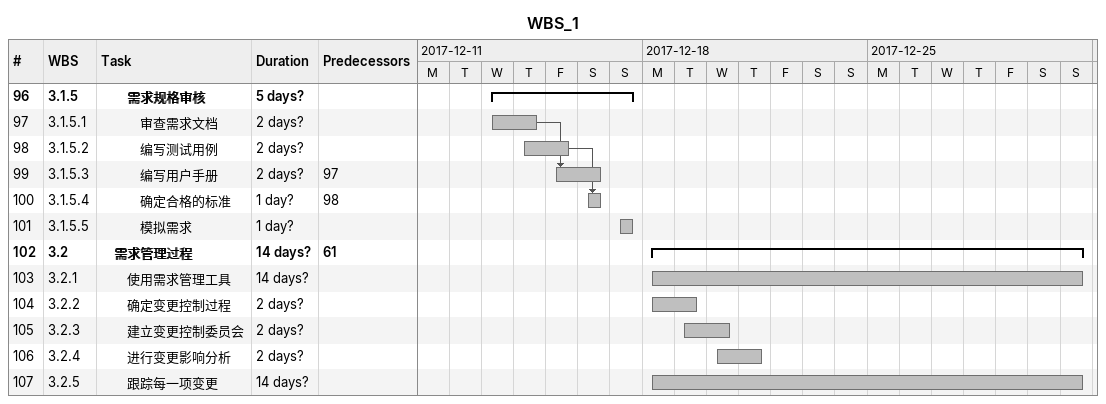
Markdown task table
WBS_1

| ID | WBS | Task | Duration | Start | Finish | Predecessors |
|---|---|---|---|---|---|---|
| 96 | 3.1.5 | **需求规格审核** | 5d? | 2017-12-13 | 2017-12-17 |  |
| 97 | 3.1.5.1 | 审查需求文档 | 2d? | 2017-12-13 | 2017-12-14 |  |
| 98 | 3.1.5.2 | 编写测试用例 | 2d? | 2017-12-14 | 2017-12-15 |  |
| 99 | 3.1.5.3 | 编写用户手册 | 2d? | 2017-12-15 | 2017-12-16 | 97 |
| 100 | 3.1.5.4 | 确定合格的标准 | 1d? | 2017-12-16 | 2017-12-16 | 98 |
| 101 | 3.1.5.5 | 模拟需求 | 1d? | 2017-12-17 | 2017-12-17 |  |
| 102 | 3.2 | **需求管理过程** | 14d? | 2017-12-18 | 2017-12-31 | 61 |
| 103 | 3.2.1 | 使用需求管理工具 | 14d? | 2017-12-18 | 2017-12-31 |  |
| 104 | 3.2.2 | 确定变更控制过程 | 2d? | 2017-12-18 | 2017-12-19 |  |
| 105 | 3.2.3 | 建立变更控制委员会 | 2d? | 2017-12-19 | 2017-12-20 |  |
| 106 | 3.2.4 | 进行变更影响分析 | 2d? | 2017-12-20 | 2017-12-21 |  |
| 107 | 3.2.5 | 跟踪每一项变更 | 14d? | 2017-12-18 | 2017-12-31 |  |
